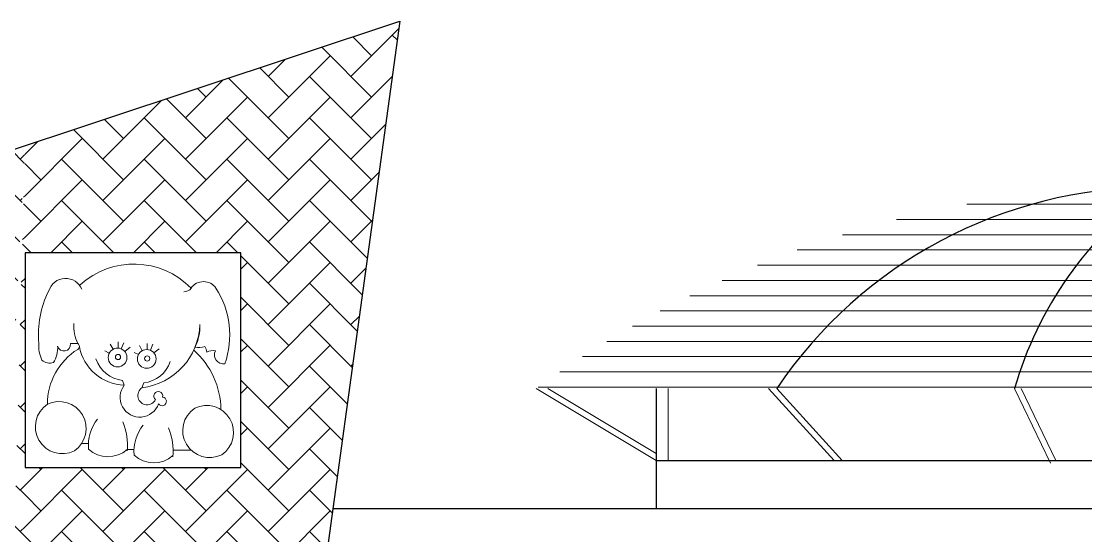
# Model space of a CAD drawing. Header units: inches. Extents: x 17.6 to 55, y 11.8 to 85.9.
# Drawn here: x 29.105 to 33.545, y 62.549 to 64.693 of the extents above; entities that cross this region are included whole.
import ezdxf

# ---------------------------------------------------------------- set-up
doc = ezdxf.new("R2010")
doc.units = ezdxf.units.IN
doc.header["$MEASUREMENT"] = 0
doc.layers.add('FURNITURE F 1 100', color=7, linetype='Continuous', lineweight=13, true_color=0x93979a)
doc.layers.add('HATCH F 1 100', color=7, linetype='Continuous', lineweight=0, true_color=0xc9c9c9)
doc.layers.add('WALL 1 100', color=250, linetype='Continuous', lineweight=30)
pattern_1 = [(45, (-1398.88951, -763.15725), (2e-17, 0.1724209175), [0.36576, -0.12192]), (135, (-1398.8033, -763.07104), (2e-17, 0.1724209175), [0.36576, -0.12192])]

msp = doc.modelspace()

# ---------------------------------------------------------------- hatches: boundary and pattern name
at = {"layer": 'HATCH F 1 100'}
h = msp.add_hatch(dxfattribs=at)
h.set_pattern_fill('AR-HBONE', color=256, scale=0.0012, style=0)
h.set_pattern_definition(pattern_1)
h.paths.add_polyline_path([(29.1208, 64.1743), (30.6848, 64.6927), (29.9919, 59.6624), (29.1208, 59.6624), (29.1208, 60.2838), (30.0213, 60.2838), (30.0213, 61.1787), (29.1208, 61.1787), (29.1208, 61.6019), (30.0213, 61.6019), (30.0213, 62.4968), (29.1208, 62.4968), (29.1208, 62.8335), (30.0213, 62.8335), (30.0213, 63.7284), (29.1208, 63.7284)])
h = msp.add_hatch(dxfattribs=at)
h.set_pattern_fill('AR-HBONE', color=256, scale=0.0012, style=0)
h.set_pattern_definition(pattern_1)
h.paths.add_polyline_path([(25.3177, 59.6624), (29.1208, 59.6624), (29.1208, 64.1743), (29.0177, 60.3624), (26.2677, 60.3624), (26.2677, 62.2124), (29.0177, 62.2124), (29.1208, 64.1743), (24.865, 62.7638)])
h = msp.add_hatch(dxfattribs=at)
h.set_pattern_fill('ANSI31', color=256, scale=0.02, angle=135, style=0)
h.set_pattern_definition([(180, (-1398.88951, -763.15725), (-7e-18, -0.0635), [])])
edge = h.paths.add_edge_path()
edge.add_arc((33.8341, 59.6095), 4.3914, 54.0044, 125.9956)
edge.add_line((31.2532, 63.1624), (31.7532, 63.1624))
edge.add_line((31.7532, 63.1624), (35.915, 63.1624))
edge.add_line((35.915, 63.1624), (36.415, 63.1624))

# ---------------------------------------------------------------- linework, layer by layer
at = {"layer": 'FURNITURE F 1 100'}
for p, q in [((29.4543, 63.3192), (29.4723, 63.3099)), ((29.488, 63.3261), (29.4761, 63.3474)), ((29.5088, 63.3565), (29.5088, 63.331)), ((29.5225, 63.3279), (29.5325, 63.3529)), ((29.5588, 63.3347), (29.5371, 63.3169)), ((29.6096, 63.3199), (29.5977, 63.3412)), ((29.6304, 63.3503), (29.6304, 63.3248)), ((29.6441, 63.3217), (29.6541, 63.3467)), ((29.6805, 63.3285), (29.6587, 63.3107)), ((29.5759, 63.3131), (29.5939, 63.3037)), ((29.5275, 63.1966), (29.535, 63.1766)), ((29.6159, 63.1859), (29.6084, 63.1658)), ((31.7534, 62.8624), (31.2532, 63.1624)), ((31.7533, 62.8916), (31.3018, 63.1624)), ((31.8032, 63.1624), (31.8034, 62.8624)), ((32.4961, 62.8624), (32.2226, 63.1624)), ((32.5299, 62.8624), (32.2564, 63.1624)), ((33.3979, 62.8515), (33.2479, 63.1624)), ((33.4205, 62.8624), (33.2756, 63.1624)), ((29.7384, 62.9051), (29.8141, 62.9051))]:
    msp.add_line(p, q, dxfattribs=at)
for points in [[(29.3503, 63.594, -0.403449), (29.8136, 63.581, 0.016236)], [(29.1787, 63.3509, -0.141729), (29.2195, 63.5693, -0.702175), (29.3581, 63.5759, 5.65505)], [(29.7834, 63.5659, 0.254027), (29.8136, 63.581, -0.522258), (29.9173, 63.581, -0.232641), (29.9543, 63.2655, -0.612372), (29.9151, 63.32, 0.175612), (29.8789, 63.3139, 0.150135), (29.8703, 63.3379, -0.165617), (29.83, 63.3347, 0.127319), (29.8504, 63.43, -0.370438), (29.6084, 63.1658, 1.156199)], [(29.2142, 63.0971, -0.258581), (29.3409, 63.3258, 0.55422), (29.3409, 63.3495, -0.136903), (29.3247, 63.4336, -14.423873)], [(29.3409, 63.3495), (29.3103, 63.3495, -0.952129), (29.2569, 63.3392, -0.156989), (29.239, 63.2704, -0.257932), (29.1914, 63.2803, -0.133063), (29.1787, 63.3509, -15.758072)]]:
    msp.add_lwpolyline(points, format="xyb", dxfattribs=at)
for points in [[(29.3566, 62.9329), (29.3852, 62.9329)], [(29.5473, 62.9084), (29.5756, 62.9084)]]:
    msp.add_lwpolyline(points, dxfattribs=at)
for centre, radius in [((29.507, 63.2919), 0.0391), ((29.6286, 63.2858), 0.0391), ((29.5088, 63.2937), 0.0109), ((29.6304, 63.2876), 0.0109)]:
    msp.add_circle(centre, radius, dxfattribs=at)
for centre, radius, start, end in [((29.5418, 63.3741), 0.1977, 190.623, 268.0247), ((29.6031, 63.0714), 0.3347, 0.5793, 48.5638), ((29.5423, 63.3284), 0.1327, 198.6642, 263.6091), ((29.6011, 63.3177), 0.1327, 276.3909, 341.3358), ((29.5997, 63.1257), 0.0823, 141.8443, 341.1187), ((29.6304, 63.1335), 0.039, 124.2341, 334.1892), ((29.6766, 63.1316), 0.0187, 346.0193, 233.467), ((29.2763, 63.0034), 0.1124, 123.5719, 296.6794), ((29.2634, 62.9959), 0.1125, 304.2997, 115.9515), ((29.6926, 63.1091), 0.0181, 213.4802, 83.0965), ((29.891, 62.987), 0.1124, 123.5719, 296.6794), ((29.8781, 62.9795), 0.1125, 304.2997, 115.9515), ((29.5684, 62.9238), 0.1835, 142.5062, 184.173), ((29.3018, 62.9274), 0.2463, 354.3063, 22.9231), ((29.7588, 62.8988), 0.1835, 142.5062, 184.173), ((29.4921, 62.9024), 0.2463, 354.3063, 22.9231), ((29.4675, 62.9991), 0.1208, 227.1835, 311.367), ((29.6579, 62.974), 0.1208, 227.1835, 311.367)]:
    msp.add_arc(centre, radius, start, end, dxfattribs=at)
at = {"layer": 'WALL 1 100'}
for p, q in [((24.865, 62.7638), (30.6848, 64.6927)), ((30.6848, 64.6927), (29.9919, 59.6624)), ((31.7532, 63.1624), (31.7535, 62.6624)), ((31.7534, 62.8624), (35.915, 62.8624)), ((30.4052, 62.6624), (37.89, 62.6624))]:
    msp.add_line(p, q, dxfattribs=at)
msp.add_lwpolyline([(30.0213, 63.7284), (29.1208, 63.7284), (29.1208, 62.8335), (30.0213, 62.8335)], close=True, dxfattribs=at)
for centre, radius, start, end in [((33.8343, 62.097), 1.9038, 90.0063, 145.973), ((34.7862, 62.711), 1.6032, 126.4341, 163.6479)]:
    msp.add_arc(centre, radius, start, end, dxfattribs=at)

doc.saveas('drawing.dxf')
